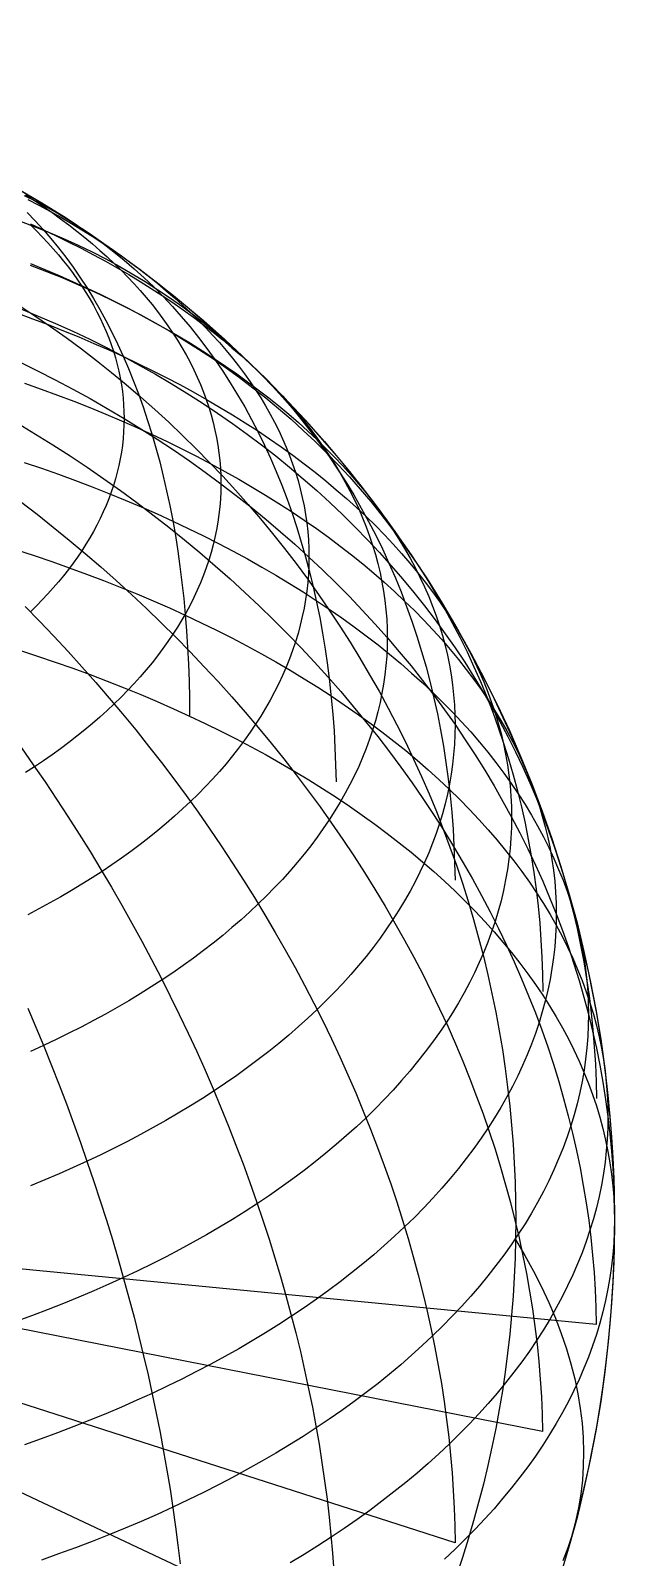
# Model space of a CAD drawing. Header units: millimetres. Extents: x -85 to 85, y -85 to 85.
# Drawn here: x 43.3 to 85, y -24.1 to 85 of the extents above; entities that cross this region are included whole.
import ezdxf

# ---------------------------------------------------------------- set-up
doc = ezdxf.new("R2010")
doc.units = ezdxf.units.MM
for name, color, linetype in [('CUT_OUTER', 1, 'Continuous'), ('ENGRAVE', 7, 'Continuous'), ('ENGRAVE_FINE', 8, 'Continuous')]:
    doc.layers.add(name, color=color, linetype=linetype)

msp = doc.modelspace()

# ---------------------------------------------------------------- linework, layer by layer
at = {"layer": 'CUT_OUTER'}
msp.add_circle((0, 0), 85, dxfattribs=at)
at = {"layer": 'ENGRAVE'}
for points in [[(42.5, 73.6122), (43.7782, 72.8592), (45.0431, 72.0841), (46.2943, 71.287), (47.5314, 70.4682), (48.754, 69.6279), (49.9617, 68.7664), (51.1543, 67.884), (52.3312, 66.9809), (53.4922, 66.0574), (54.6369, 65.1138), (55.765, 64.1503), (56.8761, 63.1673), (57.9699, 62.1651), (59.046, 61.1439), (60.1041, 60.1041), (61.1439, 59.046), (62.1651, 57.9699), (63.1673, 56.8761), (64.1503, 55.765), (65.1138, 54.6369), (66.0574, 53.4922), (66.9809, 52.3312), (67.884, 51.1543), (68.7664, 49.9617), (69.6279, 48.754), (70.4682, 47.5314), (71.287, 46.2943), (72.0841, 45.0431), (72.8592, 43.7782), (73.6122, 42.5), (74.3427, 41.2088), (75.0505, 39.9051), (75.7356, 38.5892), (76.3975, 37.2615), (77.0362, 35.9226), (77.6514, 34.5726), (78.2429, 33.2121), (78.8106, 31.8416), (79.3543, 30.4613), (79.8739, 29.0717), (80.3691, 27.6733), (80.8398, 26.2664), (81.2859, 24.8516), (81.7072, 23.4292), (82.1037, 21.9996), (82.4751, 20.5634), (82.8215, 19.1208), (83.1425, 17.6725), (83.4383, 16.2188), (83.7087, 14.7601), (83.9535, 13.2969), (84.1728, 11.8297), (84.3664, 10.3589), (84.5344, 8.8849), (84.6765, 7.4082), (84.7929, 5.9293), (84.8835, 4.4486), (84.9482, 2.9665), (84.9871, 1.4835), (85, 0)], [(42.5, 40.7185), (43.7782, 40.302), (45.0431, 39.8733), (46.2943, 39.4323), (47.5314, 38.9794), (48.754, 38.5146), (49.9617, 38.0381), (51.1543, 37.55), (52.3312, 37.0504), (53.4922, 36.5396), (54.6369, 36.0176), (55.765, 35.4847), (56.8761, 34.9409), (57.9699, 34.3866), (59.046, 33.8217), (60.1041, 33.2465), (61.1439, 32.6612), (62.1651, 32.066), (63.1673, 31.461), (64.1503, 30.8464), (65.1138, 30.2224), (66.0574, 29.5892), (66.9809, 28.947), (67.884, 28.2959), (68.7664, 27.6363), (69.6279, 26.9682), (70.4682, 26.292), (71.287, 25.6077), (72.0841, 24.9156), (72.8592, 24.2159), (73.6122, 23.5088), (74.3427, 22.7946), (75.0505, 22.0735), (75.7356, 21.3456), (76.3975, 20.6112), (77.0362, 19.8705), (77.6514, 19.1238), (78.2429, 18.3713), (78.8106, 17.6131), (79.3543, 16.8496), (79.8739, 16.081), (80.3691, 15.3075), (80.8398, 14.5293), (81.2859, 13.7466), (81.7072, 12.9598), (82.1037, 12.1691), (82.4751, 11.3746), (82.8215, 10.5767), (83.1425, 9.7755), (83.4383, 8.9714), (83.7087, 8.1645), (83.9535, 7.3552), (84.1728, 6.5436), (84.3664, 5.73), (84.5344, 4.9147), (84.6765, 4.0979), (84.7929, 3.2798), (84.8835, 2.4607), (84.9482, 1.6409), (84.9871, 0.8206), (85, 0)], [(85, 0), (84.9871, -0.8206), (84.9482, -1.6409), (84.8835, -2.4607), (84.7929, -3.2798), (84.6765, -4.0979), (84.5344, -4.9147), (84.3664, -5.73), (84.1728, -6.5436), (83.9535, -7.3552), (83.7087, -8.1645), (83.4383, -8.9714), (83.1425, -9.7755), (82.8215, -10.5767), (82.4751, -11.3746), (82.1037, -12.1691), (81.7072, -12.9598), (81.2859, -13.7466), (80.8398, -14.5293), (80.3691, -15.3075), (79.8739, -16.081), (79.3543, -16.8496), (78.8106, -17.6131), (78.2429, -18.3713), (77.6514, -19.1238), (77.0362, -19.8705), (76.3975, -20.6112), (75.7356, -21.3456), (75.0505, -22.0735), (74.3427, -22.7946), (73.6122, -23.5088), (72.8592, -24.2159)], [(85, 0), (84.9871, -1.4835), (84.9482, -2.9665), (84.8835, -4.4486), (84.7929, -5.9293), (84.6765, -7.4082), (84.5344, -8.8849), (84.3664, -10.3589), (84.1728, -11.8297), (83.9535, -13.2969), (83.7087, -14.7601), (83.4383, -16.2188), (83.1425, -17.6725), (82.8215, -19.1208), (82.4751, -20.5634), (82.1037, -21.9996), (81.7072, -23.4292), (81.2859, -24.8516)]]:
    msp.add_lwpolyline(points, dxfattribs=at)
at = {"layer": 'ENGRAVE_FINE'}
for points in [[(42.815, 73.2235), (43.6647, 72.7971), (44.5011, 72.3486), (45.3239, 71.878), (46.1328, 71.3855), (46.9278, 70.8713), (47.7084, 70.3355), (48.4746, 69.7782), (49.2259, 69.1997), (49.9623, 68.6002), (50.6834, 67.9797), (51.3891, 67.3385), (52.0791, 66.6768), (52.7533, 65.9948), (53.4114, 65.2927), (54.0533, 64.5707), (54.6786, 63.8291), (55.2874, 63.068), (55.8792, 62.2876), (56.4541, 61.4883), (57.0118, 60.6703), (57.5521, 59.8338), (58.0748, 58.9791), (58.5799, 58.1064), (59.0671, 57.216), (59.5364, 56.3082), (59.9875, 55.3832), (60.4203, 54.4414), (60.8347, 53.483), (61.2306, 52.5082), (61.6079, 51.5175), (61.9663, 50.5111), (62.3059, 49.4893), (62.6266, 48.4525), (62.9281, 47.4009), (63.2105, 46.3348), (63.4736, 45.2546), (63.7174, 44.1607), (63.9418, 43.0532), (64.1467, 41.9327), (64.332, 40.7994), (64.4978, 39.6537), (64.6439, 38.4959), (64.7703, 37.3263), (64.877, 36.1454), (64.964, 34.9535), (65.0311, 33.751), (65.0785, 32.5381), (65.106, 31.3154)], [(42.9249, 73.2638), (43.5696, 72.8463), (44.201, 72.4226), (44.819, 71.9929), (45.4233, 71.5572), (46.0137, 71.1159), (46.5902, 70.6688), (47.1524, 70.2163), (47.7003, 69.7584), (48.2337, 69.2953), (48.7523, 68.8272), (49.2561, 68.354), (49.745, 67.8761), (50.2186, 67.3936), (50.677, 66.9065), (51.1199, 66.4151), (51.5473, 65.9195), (51.9589, 65.4199), (52.3547, 64.9163), (52.7346, 64.409), (53.0984, 63.8982), (53.4461, 63.3838), (53.7774, 62.8663), (54.0924, 62.3455), (54.3909, 61.8219), (54.6728, 61.2954), (54.9381, 60.7663), (55.1866, 60.2347), (55.4184, 59.7007), (55.6332, 59.1647), (55.8311, 58.6266), (56.012, 58.0867), (56.1759, 57.5451), (56.3226, 57.0021), (56.4522, 56.4577), (56.5645, 55.9121), (56.6597, 55.3656), (56.7376, 54.8182), (56.7982, 54.2701), (56.8415, 53.7215), (56.8674, 53.1726), (56.8761, 52.6236)], [(43.08, 72.9367), (43.8797, 72.5169), (44.666, 72.0894), (45.4388, 71.6545), (46.1976, 71.2121), (46.9425, 70.7625), (47.673, 70.3058), (48.389, 69.8421), (49.0902, 69.3715), (49.7765, 68.8943), (50.4477, 68.4105), (51.1034, 67.9202), (51.7436, 67.4238), (52.3681, 66.9212), (52.9766, 66.4127), (53.5689, 65.8983), (54.145, 65.3784), (54.7045, 64.8529), (55.2474, 64.3222), (55.7734, 63.7862), (56.2825, 63.2453), (56.7744, 62.6996), (57.249, 62.1492), (57.7062, 61.5942), (58.1458, 61.035), (58.5677, 60.4716), (58.9718, 59.9042), (59.3579, 59.333), (59.7259, 58.7581), (60.0757, 58.1798), (60.4072, 57.5982), (60.7203, 57.0135), (61.0149, 56.4258), (61.291, 55.8354), (61.5483, 55.2425), (61.787, 54.6471), (62.0067, 54.0495), (62.2077, 53.4499), (62.3896, 52.8484), (62.5526, 52.2453), (62.6965, 51.6407), (62.8213, 51.0348), (62.9269, 50.4278), (63.0134, 49.8198), (63.0807, 49.2111), (63.1288, 48.6019), (63.1577, 47.9923), (63.1673, 47.3825)], [(42.6061, 71.3521), (43.6473, 70.9606), (44.6752, 70.5474), (45.6894, 70.1127), (46.6898, 69.6566), (47.6759, 69.1794), (48.6475, 68.681), (49.6042, 68.1618), (50.5459, 67.6218), (51.4722, 67.0611), (52.3828, 66.4801), (53.2774, 65.8788), (54.1558, 65.2574), (55.0177, 64.6162), (55.8629, 63.9553), (56.691, 63.2749), (57.5018, 62.5752), (58.2952, 61.8564), (59.0708, 61.1189), (59.8284, 60.3627), (60.5678, 59.5881), (61.2887, 58.7953), (61.9909, 57.9847), (62.6743, 57.1564), (63.3386, 56.3107), (63.9836, 55.4478), (64.6091, 54.568), (65.2149, 53.6716), (65.8008, 52.7589), (66.3667, 51.8301), (66.9124, 50.8855), (67.4377, 49.9254), (67.9425, 48.9501), (68.4266, 47.9599), (68.8898, 46.9551), (69.3321, 45.936), (69.7532, 44.9028), (70.1531, 43.856), (70.5316, 42.7959), (70.8886, 41.7227), (71.224, 40.6368), (71.5378, 39.5385), (71.8297, 38.4282), (72.0998, 37.3062), (72.3479, 36.1728), (72.5739, 35.0284), (72.7779, 33.8733), (72.9597, 32.7079), (73.1192, 31.5325), (73.2565, 30.3476), (73.3715, 29.1534), (73.4641, 27.9503), (73.5344, 26.7387), (73.5822, 25.5189), (73.6076, 24.2914)], [(43.0308, 72.0022), (43.6118, 71.4053), (44.1796, 70.7866), (44.7339, 70.1463), (45.2745, 69.4847), (45.8014, 68.8019), (46.3143, 68.0982), (46.8132, 67.3737), (47.2977, 66.6287), (47.7679, 65.8634), (48.2235, 65.078), (48.6644, 64.2729), (49.0905, 63.4481), (49.5016, 62.604), (49.8977, 61.7408), (50.2785, 60.8589), (50.6441, 59.9584), (50.9942, 59.0396), (51.3287, 58.1029), (51.6477, 57.1484), (51.9509, 56.1765), (52.2383, 55.1876), (52.5098, 54.1818), (52.7653, 53.1595), (53.0047, 52.121), (53.2279, 51.0667), (53.435, 49.9968), (53.6257, 48.9116), (53.8002, 47.8116), (53.9582, 46.697), (54.0998, 45.5681), (54.225, 44.4254), (54.3336, 43.2692), (54.4257, 42.0998), (54.5012, 40.9175), (54.56, 39.7228), (54.6023, 38.516), (54.6279, 37.2975), (54.6369, 36.0676)], [(43.2681, 71.1063), (43.6975, 70.6864), (44.1136, 70.2626), (44.5162, 69.8347), (44.9053, 69.4031), (45.2807, 68.9677), (45.6423, 68.5288), (45.99, 68.0865), (46.3237, 67.6408), (46.6433, 67.1921), (46.9487, 66.7403), (47.2398, 66.2856), (47.5164, 65.8282), (47.7787, 65.3682), (48.0263, 64.9057), (48.2593, 64.4409), (48.4777, 63.9739), (48.6812, 63.5049), (48.87, 63.034), (49.0438, 62.5614), (49.2027, 62.0871), (49.3466, 61.6114), (49.4755, 61.1343), (49.5893, 60.6561), (49.6881, 60.1769), (49.7716, 59.6968), (49.84, 59.2159), (49.8933, 58.7345), (49.9313, 58.2526), (49.9541, 57.7704), (49.9617, 57.2881)], [(43.2761, 71.1834), (44.2022, 70.7611), (45.1148, 70.33), (46.0137, 69.8901), (46.8986, 69.4416), (47.7692, 68.9846), (48.6252, 68.5192), (49.4664, 68.0457), (50.2926, 67.5642), (51.1034, 67.0747), (51.8987, 66.5775), (52.6782, 66.0727), (53.4416, 65.5604), (54.1887, 65.0408), (54.9193, 64.5141), (55.6332, 63.9805), (56.3302, 63.44), (57.01, 62.8929), (57.6724, 62.3393), (58.3173, 61.7794), (58.9443, 61.2133), (59.5535, 60.6413), (60.1445, 60.0635), (60.7172, 59.48), (61.2714, 58.8912), (61.8069, 58.297), (62.3236, 57.6978), (62.8213, 57.0937), (63.2998, 56.4849), (63.7591, 55.8716), (64.199, 55.2539), (64.6193, 54.632), (65.02, 54.0062), (65.4008, 53.3767), (65.7617, 52.7435), (66.1025, 52.107), (66.4233, 51.4672), (66.7238, 50.8245), (67.004, 50.179), (67.2637, 49.5308), (67.503, 48.8803), (67.7217, 48.2275), (67.9198, 47.5727), (68.0972, 46.9161), (68.2539, 46.2579), (68.3897, 45.5983), (68.5048, 44.9375), (68.5989, 44.2756), (68.6722, 43.613), (68.7246, 42.9498), (68.756, 42.2861), (68.7664, 41.6222)], [(43.2619, 68.2358), (44.4272, 67.7919), (45.5789, 67.3274), (46.7167, 66.8424), (47.8402, 66.3371), (48.9492, 65.8115), (50.0433, 65.2659), (51.1222, 64.7004), (52.1855, 64.1152), (53.2329, 63.5105), (54.264, 62.8864), (55.2787, 62.2432), (56.2765, 61.581), (57.2571, 60.9), (58.2203, 60.2005), (59.1658, 59.4827), (60.0933, 58.7468), (61.0024, 57.9929), (61.893, 57.2214), (62.7647, 56.4324), (63.6173, 55.6263), (64.4506, 54.8032), (65.2641, 53.9634), (66.0579, 53.1072), (66.8314, 52.2348), (67.5847, 51.3465), (68.3173, 50.4426), (69.0291, 49.5233), (69.72, 48.5889), (70.3895, 47.6397), (71.0377, 46.676), (71.6641, 45.6981), (72.2688, 44.7062), (72.8514, 43.7008), (73.4119, 42.682), (73.95, 41.6502), (74.4656, 40.6058), (74.9584, 39.549), (75.4285, 38.4801), (75.8756, 37.3995), (76.2995, 36.3075), (76.7003, 35.2044), (77.0776, 34.0907), (77.4315, 32.9665), (77.7618, 31.8323), (78.0684, 30.6884), (78.3512, 29.5352), (78.6102, 28.3729), (78.8452, 27.2021), (79.0562, 26.0229), (79.2431, 24.8358), (79.4059, 23.6411), (79.5445, 22.4393), (79.6588, 21.2306), (79.7489, 20.0154), (79.8147, 18.7941), (79.8562, 17.5672), (79.8734, 16.3348)], [(43.2681, 68.348), (44.3009, 67.9252), (45.3202, 67.4926), (46.3256, 67.0502), (47.317, 66.5982), (48.2939, 66.1366), (49.2561, 65.6657), (50.2034, 65.1856), (51.1353, 64.6964), (52.0517, 64.1983), (52.9522, 63.6914), (53.8365, 63.1759), (54.7045, 62.652), (55.5558, 62.1197), (56.3902, 61.5793), (57.2074, 61.031), (58.0072, 60.4748), (58.7893, 59.911), (59.5535, 59.3397), (60.2996, 58.7612), (61.0272, 58.1755), (61.7364, 57.5829), (62.4267, 56.9835), (63.0979, 56.3776), (63.75, 55.7652), (64.3826, 55.1467), (64.9957, 54.5222), (65.5889, 53.8918), (66.1622, 53.2558), (66.7153, 52.6144), (67.2481, 51.9677), (67.7603, 51.316), (68.252, 50.6594), (68.7229, 49.9982), (69.1728, 49.3325), (69.6017, 48.6626), (70.0093, 47.9887), (70.3957, 47.3109), (70.7605, 46.6295), (71.1039, 45.9447), (71.4256, 45.2567), (71.7255, 44.5657), (72.0036, 43.8718), (72.2597, 43.1755), (72.4938, 42.4767), (72.7059, 41.7758), (72.8958, 41.0729), (73.0635, 40.3683), (73.2089, 39.6622), (73.332, 38.9548), (73.4328, 38.2464), (73.5113, 37.537), (73.5673, 36.827), (73.6009, 36.1166), (73.6122, 35.406)], [(42.292, 64.8251), (43.4221, 64.4113), (44.539, 63.9867), (45.6423, 63.5514), (46.7318, 63.1055), (47.807, 62.6491), (48.8676, 62.1824), (49.9133, 61.7056), (50.9439, 61.2187), (51.9589, 60.722), (52.9581, 60.2155), (53.9412, 59.6995), (54.9078, 59.174), (55.8577, 58.6393), (56.7906, 58.0956), (57.7062, 57.5429), (58.6042, 56.9814), (59.4844, 56.4114), (60.3464, 55.8329), (61.1901, 55.2462), (62.0151, 54.6515), (62.8213, 54.0488), (63.6083, 53.4385), (64.3759, 52.8207), (65.1239, 52.1956), (65.8521, 51.5633), (66.5602, 50.9242), (67.2481, 50.2782), (67.9154, 49.6258), (68.5621, 48.9669), (69.1879, 48.302), (69.7926, 47.6311), (70.376, 46.9545), (70.9381, 46.2723), (71.4785, 45.5848), (71.9971, 44.8922), (72.4938, 44.1947), (72.9684, 43.4925), (73.4208, 42.7859), (73.8508, 42.075), (74.2584, 41.36), (74.6433, 40.6412), (75.0055, 39.9188), (75.3448, 39.1931), (75.6612, 38.4641), (75.9545, 37.7322), (76.2247, 36.9976), (76.4717, 36.2605), (76.6953, 35.5211), (76.8957, 34.7797), (77.0726, 34.0365), (77.226, 33.2916), (77.3559, 32.5454), (77.4622, 31.7981), (77.5449, 31.0498), (77.6041, 30.3009), (77.6395, 29.5515), (77.6514, 28.8018)], [(42.4547, 65.3745), (43.5891, 64.6236), (44.7103, 63.853), (45.8179, 63.063), (46.9115, 62.2537), (47.9909, 61.4255), (49.0556, 60.5786), (50.1054, 59.7132), (51.1399, 58.8297), (52.1588, 57.9282), (53.1618, 57.0091), (54.1487, 56.0726), (55.119, 55.119), (56.0726, 54.1487), (57.0091, 53.1618), (57.9282, 52.1588), (58.8297, 51.1399), (59.7132, 50.1054), (60.5786, 49.0556), (61.4255, 47.9909), (62.2537, 46.9115), (63.063, 45.8179), (63.853, 44.7103), (64.6236, 43.5891), (65.3745, 42.4547), (66.1054, 41.3073), (66.8163, 40.1473), (67.5068, 38.9751), (68.1767, 37.791), (68.8259, 36.5954), (69.4541, 35.3886), (70.0611, 34.1711), (70.6468, 32.9431), (71.211, 31.7052), (71.7535, 30.4575), (72.2741, 29.2006), (72.7727, 27.9348), (73.2491, 26.6605), (73.7033, 25.3781), (74.135, 24.0879), (74.5441, 22.7904), (74.9305, 21.486), (75.294, 20.175), (75.6347, 18.8578), (75.9523, 17.535), (76.2467, 16.2067), (76.5179, 14.8736), (76.7659, 13.5359), (76.9904, 12.1941), (77.1915, 10.8486), (77.3691, 9.4997), (77.5231, 8.148), (77.6535, 6.7938), (77.7602, 5.4375), (77.8433, 4.0796), (77.9026, 2.7204), (77.9382, 1.3604), (77.9501, 0)], [(42.4547, 65.3745), (43.5891, 64.6236), (44.7103, 63.853), (45.8179, 63.063), (46.9115, 62.2537), (47.9909, 61.4255), (49.0556, 60.5786), (50.1054, 59.7132), (51.1399, 58.8297), (52.1588, 57.9282), (53.1618, 57.0091), (54.1487, 56.0726), (55.119, 55.119), (56.0726, 54.1487), (57.0091, 53.1618), (57.9282, 52.1588), (58.8297, 51.1399), (59.7132, 50.1054), (60.5786, 49.0556), (61.4255, 47.9909), (62.2537, 46.9115), (63.063, 45.8179), (63.853, 44.7103), (64.6236, 43.5891), (65.3745, 42.4547), (66.1054, 41.3073), (66.8163, 40.1473), (67.5068, 38.9751), (68.1767, 37.791), (68.8259, 36.5954), (69.4541, 35.3886), (70.0611, 34.1711), (70.6468, 32.9431), (71.211, 31.7052), (71.7535, 30.4575), (72.2741, 29.2006), (72.7727, 27.9348), (73.2491, 26.6605), (73.7033, 25.3781), (74.135, 24.0879), (74.5441, 22.7904), (74.9305, 21.486), (75.294, 20.175), (75.6347, 18.8578), (75.9523, 17.535), (76.2467, 16.2067), (76.5179, 14.8736), (76.7659, 13.5359), (76.9904, 12.1941), (77.1915, 10.8486), (77.3691, 9.4997), (77.5231, 8.148), (77.6535, 6.7938), (77.7602, 5.4375), (77.8433, 4.0796), (77.9026, 2.7204), (77.9382, 1.3604), (77.9501, 0)], [(42.5824, 65.1185), (43.8336, 64.6026), (45.0716, 64.067), (46.2958, 63.5119), (47.5059, 62.9375), (48.7015, 62.3439), (49.8823, 61.7313), (51.0479, 61.0998), (52.198, 60.4498), (53.3321, 59.7814), (54.45, 59.0947), (55.5513, 58.3901), (56.6357, 57.6676), (57.7029, 56.9276), (58.7525, 56.1703), (59.7841, 55.3958), (60.7976, 54.6045), (61.7925, 53.7965), (62.7687, 52.9722), (63.7257, 52.1317), (64.6632, 51.2753), (65.5811, 50.4034), (66.479, 49.516), (67.3567, 48.6136), (68.2139, 47.6964), (69.0502, 46.7646), (69.8656, 45.8186), (70.6596, 44.8587), (71.4321, 43.885), (72.1829, 42.898), (72.9117, 41.898), (73.6183, 40.8852), (74.3024, 39.8599), (74.9639, 38.8225), (75.6026, 37.7732), (76.2183, 36.7125), (76.8107, 35.6406), (77.3797, 34.5578), (77.9252, 33.4645), (78.4469, 32.3609), (78.9448, 31.2476), (79.4186, 30.1247), (79.8682, 28.9926), (80.2934, 27.8517), (80.6942, 26.7024), (81.0705, 25.5449), (81.422, 24.3796), (81.7487, 23.2069), (82.0506, 22.0271), (82.3274, 20.8406), (82.5792, 19.6477), (82.8058, 18.4489), (83.0071, 17.2445), (83.1832, 16.0348), (83.334, 14.8202), (83.4594, 13.6011), (83.5593, 12.3778), (83.6338, 11.1508), (83.6828, 9.9204), (83.7064, 8.687)], [(42.5, 61.325), (43.7782, 60.6977), (45.0431, 60.052), (46.2943, 59.3879), (47.5314, 58.7058), (48.754, 58.0058), (49.9617, 57.2881), (51.1543, 56.553), (52.3312, 55.8006), (53.4922, 55.0312), (54.6369, 54.2451), (55.765, 53.4425), (56.8761, 52.6236), (57.9699, 51.7886), (59.046, 50.9379), (60.1041, 50.0716), (61.1439, 49.1901), (62.1651, 48.2937), (63.1673, 47.3825), (64.1503, 46.4568), (65.1138, 45.5171), (66.0574, 44.5634), (66.9809, 43.5962), (67.884, 42.6157), (68.7664, 41.6222), (69.6279, 40.6161), (70.4682, 39.5976), (71.287, 38.567), (72.0841, 37.5246), (72.8592, 36.4709), (73.6122, 35.406), (74.3427, 34.3303), (75.0505, 33.2442), (75.7356, 32.148), (76.3975, 31.0419), (77.0362, 29.9264), (77.6514, 28.8018), (78.2429, 27.6684), (78.8106, 26.5266), (79.3543, 25.3767), (79.8739, 24.2191), (80.3691, 23.0541), (80.8398, 21.8821), (81.2859, 20.7034), (81.7072, 19.5184), (82.1037, 18.3275), (82.4751, 17.131), (82.8215, 15.9292), (83.1425, 14.7226), (83.4383, 13.5116), (83.7087, 12.2964), (83.9535, 11.0774), (84.1728, 9.8551), (84.3664, 8.6298), (84.5344, 7.4019), (84.6765, 6.1717), (84.7929, 4.9396), (84.8835, 3.706), (84.9482, 2.4713), (84.9871, 1.2358), (85, 0)], [(42.8386, 59.8038), (44.0285, 59.3845), (45.205, 58.9537), (46.3678, 58.5117), (47.5164, 58.0585), (48.6506, 57.5943), (49.77, 57.1192), (50.8741, 56.6333), (51.9628, 56.1369), (53.0357, 55.6301), (54.0924, 55.1129), (55.1326, 54.5857), (56.156, 54.0484), (57.1624, 53.5014), (58.1513, 52.9448), (59.1225, 52.3787), (60.0757, 51.8033), (61.0106, 51.2188), (61.9269, 50.6253), (62.8243, 50.0231), (63.7026, 49.4123), (64.5615, 48.7932), (65.4008, 48.1658), (66.2201, 47.5304), (67.0192, 46.8872), (67.798, 46.2364), (68.556, 45.5782), (69.2932, 44.9128), (70.0093, 44.2403), (70.7041, 43.5611), (71.3773, 42.8752), (72.0288, 42.183), (72.6583, 41.4845), (73.2657, 40.7801), (73.8508, 40.0699), (74.4134, 39.3542), (74.9534, 38.6332), (75.4705, 37.9071), (75.9646, 37.176), (76.4355, 36.4404), (76.8832, 35.7003), (77.3075, 34.9559), (77.7082, 34.2076), (78.0853, 33.4556), (78.4385, 32.7), (78.7679, 31.9411), (79.0733, 31.1792), (79.3545, 30.4144), (79.6117, 29.647), (79.8445, 28.8773), (80.0531, 28.1054), (80.2372, 27.3317), (80.397, 26.5563), (80.5322, 25.7794), (80.6429, 25.0014), (80.729, 24.2224), (80.7906, 23.4427), (80.8275, 22.6625), (80.8398, 21.8821)], [(42.3883, 56.9276), (43.6416, 56.1703), (44.8816, 55.3958), (46.1079, 54.6045), (47.3202, 53.7965), (48.5181, 52.9722), (49.7012, 52.1317), (50.8692, 51.2753), (52.0217, 50.4034), (53.1583, 49.516), (54.2787, 48.6136), (55.3826, 47.6964), (56.4697, 46.7646), (57.5395, 45.8186), (58.5918, 44.8587), (59.6262, 43.885), (60.6425, 42.898), (61.6403, 41.898), (62.6194, 40.8852), (63.5794, 39.8599), (64.52, 38.8225), (65.4409, 37.7732), (66.3419, 36.7125), (67.2227, 35.6406), (68.0831, 34.5578), (68.9226, 33.4645), (69.7412, 32.3609), (70.5386, 31.2476), (71.3145, 30.1247), (72.0686, 28.9926), (72.8008, 27.8517), (73.5108, 26.7024), (74.1984, 25.5449), (74.8634, 24.3796), (75.5056, 23.2069), (76.1249, 22.0271), (76.7209, 20.8406), (77.2935, 19.6477), (77.8427, 18.4489), (78.3681, 17.2445), (78.8696, 16.0348), (79.3471, 14.8202), (79.8004, 13.6011), (80.2295, 12.3778), (80.634, 11.1508), (81.0141, 9.9204), (81.3694, 8.687), (81.7, 7.4509), (82.0057, 6.2126), (82.2864, 4.9723), (82.542, 3.7306), (82.7725, 2.4877), (82.9777, 1.244), (83.1577, 0)], [(49.9617, 57.2881), (49.9541, 56.8058), (49.9313, 56.3236), (49.8933, 55.8417), (49.84, 55.3603), (49.7716, 54.8794), (49.6881, 54.3993), (49.5893, 53.9201), (49.4755, 53.4419), (49.3466, 52.9648), (49.2027, 52.4891), (49.0438, 52.0148), (48.87, 51.5422), (48.6812, 51.0713), (48.4777, 50.6023), (48.2593, 50.1353), (48.0263, 49.6705), (47.7787, 49.208), (47.5164, 48.748), (47.2398, 48.2906), (46.9487, 47.8359), (46.6433, 47.3841), (46.3237, 46.9354), (45.99, 46.4897), (45.6423, 46.0474), (45.2807, 45.6085), (44.9053, 45.1731), (44.5162, 44.7415), (44.1136, 44.3136), (43.6975, 43.8898), (43.2681, 43.4699)], [(42.8216, 54.144), (44.0588, 53.7246), (45.2827, 53.2933), (46.4927, 52.8503), (47.6886, 52.3956), (48.87, 51.9295), (50.0364, 51.4521), (51.1877, 50.9634), (52.3233, 50.4638), (53.443, 49.9532), (54.5464, 49.4319), (55.6332, 48.9), (56.7031, 48.3578), (57.7557, 47.8052), (58.7907, 47.2426), (59.8077, 46.6701), (60.8066, 46.0879), (61.787, 45.4961), (62.7485, 44.8949), (63.6909, 44.2846), (64.6139, 43.6652), (65.5172, 43.0371), (66.4006, 42.4003), (67.2637, 41.755), (68.1064, 41.1016), (68.9283, 40.4401), (69.7292, 39.7707), (70.5089, 39.0938), (71.2671, 38.4094), (72.0036, 37.7178), (72.7181, 37.0191), (73.4105, 36.3137), (74.0806, 35.6018), (74.728, 34.8834), (75.3527, 34.159), (75.9545, 33.4286), (76.5331, 32.6925), (77.0884, 31.9509), (77.6203, 31.2041), (78.1284, 30.4522), (78.6128, 29.6956), (79.0733, 28.9344), (79.5096, 28.1689), (79.9217, 27.3993), (80.3095, 26.6258), (80.6729, 25.8487), (81.0116, 25.0682), (81.3257, 24.2845), (81.615, 23.498), (81.8794, 22.7088), (82.1189, 21.9171), (82.3334, 21.1232), (82.5228, 20.3274), (82.6871, 19.5299), (82.8262, 18.731), (82.94, 17.9308), (83.0286, 17.1296), (83.0919, 16.3277), (83.1299, 15.5253), (83.1425, 14.7226)], [(56.8761, 52.6236), (56.8674, 52.0745), (56.8415, 51.5256), (56.7982, 50.977), (56.7376, 50.429), (56.6597, 49.8816), (56.5645, 49.335), (56.4522, 48.7894), (56.3226, 48.245), (56.1759, 47.702), (56.012, 47.1604), (55.8311, 46.6205), (55.6332, 46.0825), (55.4184, 45.5464), (55.1866, 45.0125), (54.9381, 44.4809), (54.6728, 43.9517), (54.3909, 43.4253), (54.0924, 42.9016), (53.7774, 42.3809), (53.4461, 41.8633), (53.0984, 41.349), (52.7346, 40.8381), (52.3547, 40.3308), (51.9589, 39.8272), (51.5473, 39.3276), (51.1199, 38.832), (50.677, 38.3406), (50.2186, 37.8535), (49.745, 37.371), (49.2561, 36.8931), (48.7523, 36.42), (48.2337, 35.9518), (47.7003, 35.4887), (47.1524, 35.0308), (46.5902, 34.5783), (46.0137, 34.1313), (45.4233, 33.6899), (44.819, 33.2543), (44.201, 32.8245), (43.5696, 32.4008), (42.9249, 31.9833)], [(42.5693, 51.3465), (43.7424, 50.4426), (44.9021, 49.5233), (46.0481, 48.5889), (47.1801, 47.6397), (48.2977, 46.676), (49.4007, 45.6981), (50.4885, 44.7062), (51.561, 43.7008), (52.6178, 42.682), (53.6586, 41.6502), (54.683, 40.6058), (55.6907, 39.549), (56.6815, 38.4801), (57.6551, 37.3995), (58.611, 36.3075), (59.5491, 35.2044), (60.4691, 34.0907), (61.3707, 32.9665), (62.2535, 31.8323), (63.1174, 30.6884), (63.9621, 29.5352), (64.7873, 28.3729), (65.5927, 27.2021), (66.3782, 26.0229), (67.1434, 24.8358), (67.8882, 23.6411), (68.6123, 22.4393), (69.3156, 21.2306), (69.9977, 20.0154), (70.6585, 18.7941), (71.2977, 17.5672), (71.9153, 16.3348), (72.5109, 15.0975), (73.0844, 13.8556), (73.6357, 12.6095), (74.1646, 11.3595), (74.6708, 10.1061), (75.1544, 8.8495), (75.615, 7.5903), (76.0526, 6.3288), (76.467, 5.0654), (76.8581, 3.8004), (77.2259, 2.5342), (77.5701, 1.2673), (77.8906, 0)], [(42.2672, 47.8973), (43.5384, 47.4831), (44.7964, 47.0567), (46.0407, 46.6182), (47.271, 46.1678), (48.4869, 45.7055), (49.6881, 45.2316), (50.874, 44.7462), (52.0445, 44.2493), (53.1992, 43.7413), (54.3376, 43.2222), (55.4595, 42.6922), (56.5645, 42.1514), (57.6523, 41.6001), (58.7225, 41.0383), (59.7748, 40.4663), (60.8089, 39.8842), (61.8245, 39.2922), (62.8213, 38.6905), (63.7989, 38.0793), (64.7571, 37.4587), (65.6955, 36.829), (66.614, 36.1903), (67.5121, 35.5428), (68.3897, 34.8868), (69.2465, 34.2224), (70.0822, 33.5498), (70.8965, 32.8693), (71.6892, 32.181), (72.4601, 31.4851), (73.2089, 30.7819), (73.9354, 30.0716), (74.6394, 29.3544), (75.3207, 28.6305), (75.979, 27.9002), (76.6141, 27.1635), (77.226, 26.4209), (77.8143, 25.6725), (78.3789, 24.9185), (78.9196, 24.1592), (79.4363, 23.3948), (79.9288, 22.6255), (80.397, 21.8515), (80.8406, 21.0732), (81.2596, 20.2907), (81.6539, 19.5043), (82.0233, 18.7142), (82.3678, 17.9206), (82.6871, 17.1238), (82.9812, 16.3241), (83.2501, 15.5217), (83.4936, 14.7168), (83.7117, 13.9096), (83.9043, 13.1005), (84.0713, 12.2896), (84.2127, 11.4773), (84.3284, 10.6637), (84.4185, 9.8491), (84.4829, 9.0338), (84.5215, 8.2179), (84.5344, 7.4019)], [(63.1673, 47.3825), (63.1577, 46.7727), (63.1288, 46.163), (63.0807, 45.5538), (63.0134, 44.9451), (62.9269, 44.3372), (62.8213, 43.7301), (62.6965, 43.1242), (62.5526, 42.5196), (62.3896, 41.9165), (62.2077, 41.315), (62.0067, 40.7154), (61.787, 40.1178), (61.5483, 39.5225), (61.291, 38.9295), (61.0149, 38.3391), (60.7203, 37.7514), (60.4072, 37.1667), (60.0757, 36.5851), (59.7259, 36.0068), (59.3579, 35.432), (58.9718, 34.8608), (58.5677, 34.2934), (58.1458, 33.73), (57.7062, 33.1707), (57.249, 32.6158), (56.7744, 32.0654), (56.2825, 31.5196), (55.7734, 30.9787), (55.2474, 30.4428), (54.7045, 29.912), (54.145, 29.3865), (53.5689, 28.8666), (52.9766, 28.3523), (52.3681, 27.8437), (51.7436, 27.3412), (51.1034, 26.8447), (50.4477, 26.3545), (49.7765, 25.8707), (49.0902, 25.3934), (48.389, 24.9229), (47.673, 24.4591), (46.9425, 24.0024), (46.1976, 23.5528), (45.4388, 23.1104), (44.666, 22.6755), (43.8797, 22.2481), (43.08, 21.8283)], [(42.8872, 43.856), (43.9248, 42.7959), (44.9491, 41.7227), (45.9596, 40.6368), (46.9562, 39.5385), (47.9384, 38.4282), (48.9061, 37.3062), (49.8588, 36.1728), (50.7964, 35.0284), (51.7184, 33.8733), (52.6248, 32.7079), (53.5151, 31.5325), (54.3891, 30.3476), (55.2465, 29.1534), (56.0871, 27.9503), (56.9106, 26.7387), (57.7168, 25.5189), (58.5054, 24.2914), (59.2762, 23.0565), (60.0289, 21.8145), (60.7633, 20.566), (61.4793, 19.3111), (62.1765, 18.0504), (62.8547, 16.7841), (63.5138, 15.5128), (64.1536, 14.2367), (64.7738, 12.9563), (65.3743, 11.6719), (65.9549, 10.384), (66.5154, 9.093), (67.0556, 7.7991), (67.5754, 6.5029), (68.0746, 5.2047), (68.5531, 3.9049), (69.0107, 2.6039), (69.4473, 1.3022), (69.8627, 0)], [(68.7664, 41.6222), (68.756, 40.9584), (68.7246, 40.2947), (68.6722, 39.6315), (68.5989, 38.9688), (68.5048, 38.307), (68.3897, 37.6462), (68.2539, 36.9866), (68.0972, 36.3284), (67.9198, 35.6718), (67.7217, 35.017), (67.503, 34.3642), (67.2637, 33.7137), (67.004, 33.0655), (66.7238, 32.42), (66.4233, 31.7773), (66.1025, 31.1375), (65.7617, 30.501), (65.4008, 29.8678), (65.02, 29.2382), (64.6193, 28.6124), (64.199, 27.9906), (63.7591, 27.3729), (63.2998, 26.7596), (62.8213, 26.1507), (62.3236, 25.5466), (61.8069, 24.9474), (61.2714, 24.3533), (60.7172, 23.7644), (60.1445, 23.181), (59.5535, 22.6032), (58.9443, 22.0312), (58.3173, 21.4651), (57.6724, 20.9052), (57.01, 20.3516), (56.3302, 19.8045), (55.6332, 19.264), (54.9193, 18.7303), (54.1887, 18.2036), (53.4416, 17.6841), (52.6782, 17.1718), (51.8987, 16.667), (51.1034, 16.1698), (50.2926, 15.6803), (49.4664, 15.1988), (48.6252, 14.7252), (47.7692, 14.2599), (46.8986, 13.8029), (46.0137, 13.3544), (45.1148, 12.9145), (44.2022, 12.4834), (43.2761, 12.0611)], [(73.6122, 35.406), (73.6009, 34.6954), (73.5673, 33.9849), (73.5113, 33.275), (73.4328, 32.5656), (73.332, 31.8571), (73.2089, 31.1497), (73.0635, 30.4437), (72.8958, 29.7391), (72.7059, 29.0362), (72.4938, 28.3353), (72.2597, 27.6365), (72.0036, 26.9401), (71.7255, 26.2463), (71.4256, 25.5553), (71.1039, 24.8673), (70.7605, 24.1825), (70.3957, 23.5011), (70.0093, 22.8233), (69.6017, 22.1493), (69.1728, 21.4794), (68.7229, 20.8138), (68.252, 20.1526), (67.7603, 19.496), (67.2481, 18.8443), (66.7153, 18.1976), (66.1622, 17.5562), (65.5889, 16.9202), (64.9957, 16.2898), (64.3826, 15.6653), (63.75, 15.0467), (63.0979, 14.4344), (62.4267, 13.8285), (61.7364, 13.2291), (61.0272, 12.6365), (60.2996, 12.0508), (59.5535, 11.4723), (58.7893, 10.901), (58.0072, 10.3372), (57.2074, 9.781), (56.3902, 9.2326), (55.5558, 8.6922), (54.7045, 8.16), (53.8365, 7.636), (52.9522, 7.1205), (52.0517, 6.6137), (51.1353, 6.1155), (50.2034, 5.6264), (49.2561, 5.1462), (48.2939, 4.6753), (47.317, 4.2138), (46.3256, 3.7618), (45.3202, 3.3194), (44.3009, 2.8867), (43.2681, 2.464)], [(42.6218, 33.751), (43.4744, 32.5381), (44.3138, 31.3154), (45.1396, 30.0831), (45.9518, 28.8416), (46.7499, 27.5914), (47.5338, 26.3327), (48.3032, 25.0661), (49.0579, 23.7918), (49.7976, 22.5102), (50.5222, 21.2218), (51.2314, 19.9269), (51.925, 18.626), (52.6028, 17.3194), (53.2645, 16.0075), (53.9101, 14.6907), (54.5392, 13.3695), (55.1517, 12.0442), (55.7473, 10.7152), (56.3261, 9.3829), (56.8876, 8.0478), (57.4318, 6.7103), (57.9586, 5.3707), (58.4676, 4.0294), (58.9589, 2.687), (59.4322, 1.3437), (59.8874, 0)], [(65.1137, -30.0831), (-65.106, 31.3154)], [(77.6514, 28.8018), (77.6395, 28.0522), (77.6041, 27.3028), (77.5449, 26.5539), (77.4622, 25.8056), (77.3559, 25.0582), (77.226, 24.312), (77.0726, 23.5672), (76.8957, 22.824), (76.6953, 22.0825), (76.4717, 21.3432), (76.2247, 20.606), (75.9545, 19.8714), (75.6612, 19.1396), (75.3448, 18.4106), (75.0055, 17.6848), (74.6433, 16.9624), (74.2584, 16.2436), (73.8508, 15.5287), (73.4208, 14.8178), (72.9684, 14.1111), (72.4938, 13.4089), (71.9971, 12.7114), (71.4785, 12.0188), (70.9381, 11.3314), (70.376, 10.6492), (69.7926, 9.9726), (69.1879, 9.3017), (68.5621, 8.6367), (67.9154, 7.9779), (67.2481, 7.3254), (66.5602, 6.6795), (65.8521, 6.0403), (65.1239, 5.4081), (64.3759, 4.7829), (63.6083, 4.1651), (62.8213, 3.5548), (62.0151, 2.9522), (61.1901, 2.3574), (60.3464, 1.7708), (59.4844, 1.1923), (58.6042, 0.6223), (57.7062, 0.0608), (56.7906, -0.4919), (55.8577, -1.0357), (54.9078, -1.5704), (53.9412, -2.0958), (52.9581, -2.6119), (51.9589, -3.1183), (50.9439, -3.6151), (49.9133, -4.1019), (48.8676, -4.5788), (47.807, -5.0454), (46.7318, -5.5018), (45.6423, -5.9477), (44.539, -6.383), (43.4221, -6.8076), (42.292, -7.2214)], [(69.8627, 0), (70.2569, -1.3022), (70.6296, -2.6039), (70.9809, -3.9049), (71.3105, -5.2047), (71.6184, -6.5029), (71.9044, -7.7991), (72.1686, -9.093), (72.4108, -10.384), (72.6309, -11.6719), (72.8289, -12.9563), (73.0047, -14.2367), (73.1583, -15.5128), (73.2896, -16.7841), (73.3986, -18.0504), (73.4852, -19.3111), (73.5494, -20.566), (73.5913, -21.8145), (73.6107, -23.0565), (-73.6076, 24.2914)], [(80.8398, 21.8821), (80.8275, 21.1017), (80.7906, 20.3215), (80.729, 19.5418), (80.6429, 18.7628), (80.5322, 17.9848), (80.397, 17.208), (80.2372, 16.4325), (80.0531, 15.6588), (79.8445, 14.8869), (79.6117, 14.1172), (79.3545, 13.3498), (79.0733, 12.585), (78.7679, 11.8231), (78.4385, 11.0642), (78.0853, 10.3086), (77.7082, 9.5566), (77.3075, 8.8083), (76.8832, 8.064), (76.4355, 7.3238), (75.9646, 6.5882), (75.4705, 5.8572), (74.9534, 5.131), (74.4134, 4.41), (73.8508, 3.6943), (73.2657, 2.9841), (72.6583, 2.2797), (72.0288, 1.5813), (71.3773, 0.889), (70.7041, 0.2031), (70.0093, -0.4761), (69.2932, -1.1486), (68.556, -1.814), (67.798, -2.4722), (67.0192, -3.123), (66.2201, -3.7662), (65.4008, -4.4016), (64.5615, -5.0289), (63.7026, -5.6481), (62.8243, -6.2589), (61.9269, -6.8611), (61.0106, -7.4545), (60.0757, -8.0391), (59.1225, -8.6145), (58.1513, -9.1806), (57.1624, -9.7372), (56.156, -10.2842), (55.1326, -10.8215), (54.0924, -11.3487), (53.0357, -11.8658), (51.9628, -12.3727), (50.8741, -12.8691), (49.77, -13.355), (48.6506, -13.8301), (47.5164, -14.2943), (46.3678, -14.7475), (45.205, -15.1895), (44.0285, -15.6203), (42.8386, -16.0396)], [(77.8906, 0), (78.1875, -1.2673), (78.4605, -2.5342), (78.7096, -3.8004), (78.9348, -5.0654), (79.1359, -6.3288), (79.3129, -7.5903), (79.4657, -8.8495), (79.5944, -10.1061), (79.6988, -11.3595), (79.7789, -12.6095), (79.8347, -13.8556), (79.8662, -15.0975), (-79.8734, 16.3348)], [(43.0782, 15.1589), (43.6582, 13.7956), (44.2249, 12.428), (44.7781, 11.0567), (45.3176, 9.682), (45.8434, 8.3043), (46.3552, 6.9241), (46.8528, 5.5418), (47.3362, 4.1579), (47.8052, 2.7726), (48.2596, 1.3865), (48.6994, 0)], [(83.1425, 14.7226), (83.1299, 13.92), (83.0919, 13.1176), (83.0286, 12.3157), (82.94, 11.5145), (82.8262, 10.7143), (82.6871, 9.9154), (82.5228, 9.1178), (82.3334, 8.322), (82.1189, 7.5282), (81.8794, 6.7365), (81.615, 5.9473), (81.3257, 5.1607), (81.0116, 4.3771), (80.6729, 3.5966), (80.3095, 2.8195), (79.9217, 2.046), (79.5096, 1.2764), (79.0733, 0.5109), (78.6128, -0.2503), (78.1284, -1.0069), (77.6203, -1.7588), (77.0884, -2.5056), (76.5331, -3.2472), (75.9545, -3.9833), (75.3527, -4.7137), (74.728, -5.4382), (74.0806, -6.1565), (73.4105, -6.8685), (72.7181, -7.5739), (72.0036, -8.2725), (71.2671, -8.9641), (70.5089, -9.6485), (69.7292, -10.3254), (68.9283, -10.9948), (68.1064, -11.6563), (67.2637, -12.3097), (66.4006, -12.955), (65.5172, -13.5918), (64.6139, -14.22), (63.6909, -14.8393), (62.7485, -15.4497), (61.787, -16.0508), (60.8066, -16.6426), (59.8077, -17.2249), (58.7907, -17.7974), (57.7557, -18.36), (56.7031, -18.9125), (55.6332, -19.4548), (54.5464, -19.9866), (53.443, -20.5079), (52.3233, -21.0185), (51.1877, -21.5182), (50.0364, -22.0068), (48.87, -22.4842), (47.6886, -22.9504), (46.4927, -23.405), (45.2827, -23.848), (44.0588, -24.2793)], [(83.1577, 0), (83.3124, -1.244), (83.4417, -2.4877), (83.5456, -3.7306), (83.624, -4.9723), (83.677, -6.2126), (83.7044, -7.4509), (-83.7064, 8.687)], [(84.5344, 7.4019), (84.5215, 6.5858), (84.4829, 5.77), (84.4185, 4.9546), (84.3284, 4.14), (84.2127, 3.3265), (84.0713, 2.5141), (83.9043, 1.7032), (83.7117, 0.8941), (83.4936, 0.087), (83.2501, -0.7179), (82.9812, -1.5204), (82.6871, -2.3201), (82.3678, -3.1169), (82.0233, -3.9104), (81.6539, -4.7005), (81.2596, -5.487), (80.8406, -6.2695), (80.397, -7.0478), (79.9288, -7.8217), (79.4363, -8.591), (78.9196, -9.3555), (78.3789, -10.1148), (77.8143, -10.8688), (77.226, -11.6172), (76.6141, -12.3598), (75.979, -13.0964), (75.3207, -13.8268), (74.6394, -14.5507), (73.9354, -15.2679), (73.2089, -15.9782), (72.4601, -16.6814), (71.6892, -17.3772), (70.8965, -18.0655), (70.0822, -18.7461), (69.2465, -19.4186), (68.3897, -20.083), (67.5121, -20.7391), (66.614, -21.3865), (65.6955, -22.0252), (64.7571, -22.655), (63.7989, -23.2755), (62.8213, -23.8868), (61.8245, -24.4885)], [(48.6994, 0), (49.1242, -1.3865), (49.5342, -2.7726), (49.929, -4.1579), (50.3086, -5.5418), (50.6729, -6.9241), (51.0218, -8.3043), (51.3551, -9.682), (51.6728, -11.0567), (51.9747, -12.428), (52.2608, -13.7956), (52.531, -15.1589), (52.7852, -16.5177), (53.0233, -17.8714), (53.2453, -19.2196), (53.451, -20.562), (53.6405, -21.8982), (53.8136, -23.2277), (53.9703, -24.55)], [(59.8874, 0), (60.3244, -1.3437), (60.7429, -2.687), (61.143, -4.0294), (61.5245, -5.3707), (61.8872, -6.7103), (62.2311, -8.0478), (62.556, -9.3829), (62.8618, -10.7152), (63.1485, -12.0442), (63.416, -13.3695), (63.6641, -14.6907), (63.8929, -16.0075), (64.1022, -17.3194), (64.292, -18.626), (64.4621, -19.9269), (64.6127, -21.2218), (64.7436, -22.5102), (64.8547, -23.7918), (64.9461, -25.0661)], [(77.9501, 0), (77.9382, -1.3604), (77.9026, -2.7204), (77.8433, -4.0796), (77.7602, -5.4375), (77.6535, -6.7938), (77.5231, -8.148), (77.3691, -9.4997), (77.1915, -10.8486), (76.9904, -12.1941), (76.7659, -13.5359), (76.5179, -14.8736), (76.2467, -16.2067), (75.9523, -17.535), (75.6347, -18.8578), (75.294, -20.175), (74.9305, -21.486), (74.5441, -22.7904), (74.135, -24.0879), (73.7033, -25.3781)], [(77.9501, 0), (77.9382, -1.3604), (77.9026, -2.7204), (77.8433, -4.0796), (77.7602, -5.4375), (77.6535, -6.7938), (77.5231, -8.148), (77.3691, -9.4997), (77.1915, -10.8486), (76.9904, -12.1941), (76.7659, -13.5359), (76.5179, -14.8736), (76.2467, -16.2067), (75.9523, -17.535), (75.6347, -18.8578), (75.294, -20.175), (74.9305, -21.486), (74.5441, -22.7904), (74.135, -24.0879), (73.7033, -25.3781)], [(77.9378, -1.3825), (78.6054, -2.5182), (79.2226, -3.647), (79.7899, -4.7687), (80.3074, -5.883), (80.7755, -6.9897), (81.1943, -8.0886), (81.5641, -9.1794), (81.885, -10.2618), (82.1572, -11.3355), (82.3807, -12.4002), (82.5558, -13.4555), (82.6826, -14.5011), (82.7611, -15.5368), (82.7915, -16.562), (82.774, -17.5765), (82.7085, -18.58), (82.5953, -19.572), (82.4343, -20.5522), (82.2258, -21.5203), (81.9697, -22.4758), (81.6663, -23.4184), (81.3156, -24.3478)]]:
    msp.add_lwpolyline(points, dxfattribs=at)

doc.saveas('drawing.dxf')
